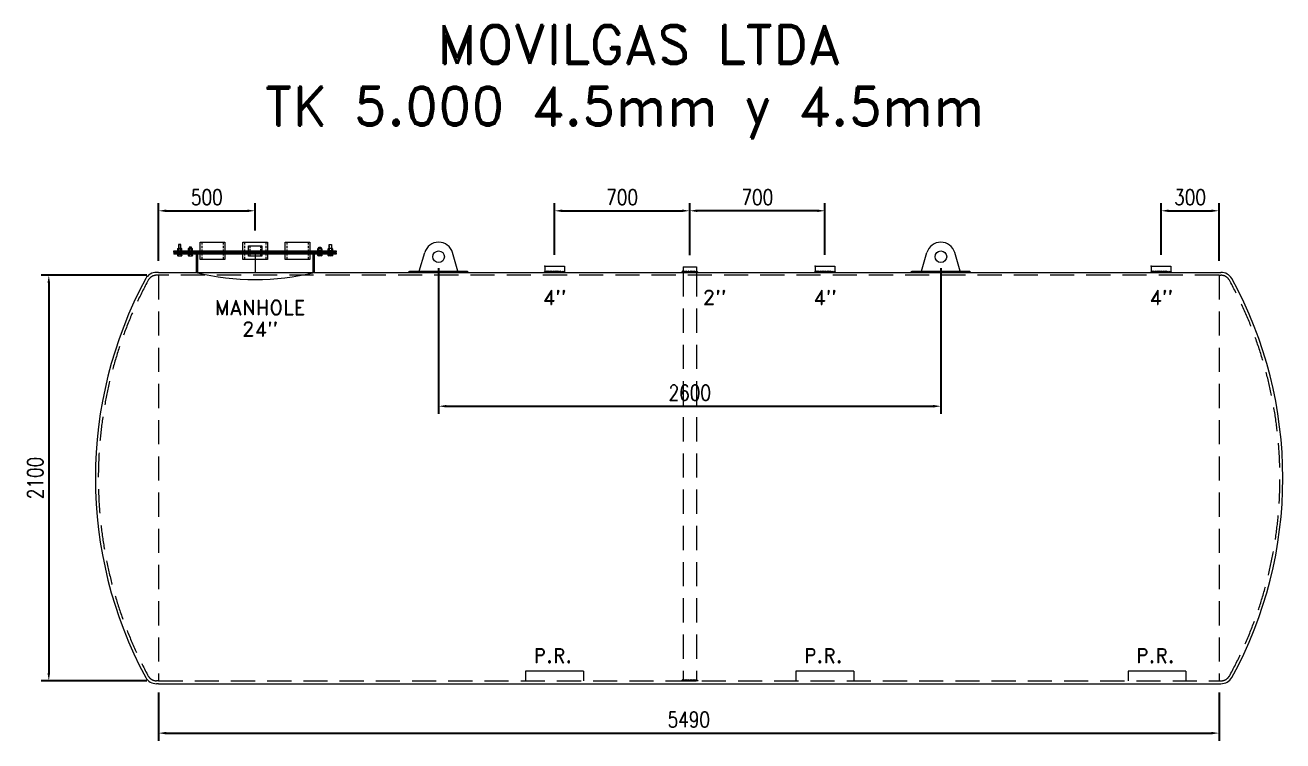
# Model space of a CAD drawing. Extents: x 174420 to 213214, y -41877 to -13498.
# Drawn here: x 177714 to 184225, y -17203 to -13498 of the extents above; entities that cross this region are included whole.
import ezdxf
from ezdxf.enums import TextEntityAlignment as Align

# ---------------------------------------------------------------- set-up
doc = ezdxf.new("R2010")
doc.units = 0
doc.header["$LTSCALE"] = 500
doc.header["$MEASUREMENT"] = 0
doc.linetypes.add('HIDDEN', pattern=[0.375, 0.25, -0.125])
doc.layers.get('0').update_dxf_attribs({"linetype": 'CONTINUOUS', "lineweight": 9})
for name, color, linetype, lineweight in [('COTAS', 2, 'CONTINUOUS', 9), ('dibujo', 7, 'CONTINUOUS', 30), ('INVISIBLE', 1, 'HIDDEN', 9), ('TEXTO', 6, 'CONTINUOUS', 9)]:
    doc.layers.add(name, color=color, linetype=linetype, lineweight=lineweight)
doc.styles.add('ROMAND', font='romand')
doc.styles.get("Standard").update_dxf_attribs({"font": 'SIMPLEX.shx', "width": 0.8, "height": 80})
doc.dimstyles.get("Standard").update_dxf_attribs({"dimtxt": 0.18, "dimasz": 0.18, "dimexe": 0.18, "dimexo": 0.0625, "dimgap": 0.09, "dimtad": 0, "dimtih": 1, "dimtoh": 1, "dimdec": 4, "dimzin": 0, "dimdsep": 46, "dimtxsty": 'Standard', "dimcen": 0.09, "dimadec": 0, "dimazin": 0, "dimtfac": 1, "dimtdec": 4, "dimtofl": 0, "dimtmove": 0, "dimatfit": 3, "dimfxl": 1, "dimtolj": 1, "dimtzin": 0, "dimarcsym": 0})

# ---------------------------------------------------------------- blocks, each defined once
blk = doc.blocks.new('*D139')
at = {"layer": 'COTAS', "color": 0, "lineweight": -2, "transparency": 16777216}
for p, q in [((178404.3, -14717.6), (178404.3, -14418.8)), ((178904.3, -14561.6), (178904.3, -14418.8)), ((178444.3, -14458.8), (178864.3, -14458.8))]:
    blk.add_line(p, q, dxfattribs=at)
at = {"layer": 'COTAS', "color": 0, "transparency": 16777216}
for points in [[(178444.3, -14452.1), (178444.3, -14465.5), (178404.3, -14458.8)], [(178864.3, -14452.1), (178864.3, -14465.5), (178904.3, -14458.8)]]:
    blk.add_solid(points, dxfattribs=at)
at = {"layer": 'COTAS', "color": 0, "lineweight": 9, "transparency": 16777216, "insert": (178654.3, -14388.8), "char_height": 80, "attachment_point": 5}
blk.add_mtext('\\A1;500', dxfattribs=at)
blk = doc.blocks.new('*D141')
at = {"layer": 'COTAS', "color": 0, "lineweight": -2, "transparency": 16777216}
for p, q in [((180454.3, -14686.2), (180454.3, -14418.8)), ((181154.3, -14689.1), (181154.3, -14418.8)), ((180494.3, -14458.8), (181114.3, -14458.8))]:
    blk.add_line(p, q, dxfattribs=at)
at = {"layer": 'COTAS', "color": 0, "transparency": 16777216}
for points in [[(180494.3, -14452.1), (180494.3, -14465.5), (180454.3, -14458.8)], [(181114.3, -14452.1), (181114.3, -14465.5), (181154.3, -14458.8)]]:
    blk.add_solid(points, dxfattribs=at)
at = {"layer": 'COTAS', "color": 0, "lineweight": 9, "transparency": 16777216, "insert": (180804.3, -14388.8), "char_height": 80, "attachment_point": 5}
blk.add_mtext('\\A1;700', dxfattribs=at)
blk = doc.blocks.new('*D143')
at = {"layer": 'COTAS', "color": 0, "lineweight": -2, "transparency": 16777216}
for p, q in [((181154.3, -14689.1), (181154.3, -14418.8)), ((181854.3, -14686.2), (181854.3, -14418.8)), ((181814.3, -14458.8), (181194.3, -14458.8))]:
    blk.add_line(p, q, dxfattribs=at)
at = {"layer": 'COTAS', "color": 0, "transparency": 16777216}
for points in [[(181194.3, -14452.1), (181194.3, -14465.5), (181154.3, -14458.8)], [(181814.3, -14452.1), (181814.3, -14465.5), (181854.3, -14458.8)]]:
    blk.add_solid(points, dxfattribs=at)
at = {"layer": 'COTAS', "color": 0, "lineweight": 9, "transparency": 16777216, "insert": (181504.3, -14388.8), "char_height": 80, "attachment_point": 5}
blk.add_mtext('\\A1;700', dxfattribs=at)
blk = doc.blocks.new('*D144')
at = {"layer": 'COTAS', "color": 0, "lineweight": -2, "transparency": 16777216}
for p, q in [((183594.3, -14686.2), (183594.3, -14418.8)), ((183894.3, -14717.6), (183894.3, -14418.8)), ((183634.3, -14458.8), (183854.3, -14458.8))]:
    blk.add_line(p, q, dxfattribs=at)
at = {"layer": 'COTAS', "color": 0, "transparency": 16777216}
for points in [[(183634.3, -14452.1), (183634.3, -14465.5), (183594.3, -14458.8)], [(183854.3, -14452.1), (183854.3, -14465.5), (183894.3, -14458.8)]]:
    blk.add_solid(points, dxfattribs=at)
at = {"layer": 'COTAS', "color": 0, "lineweight": 9, "transparency": 16777216, "insert": (183744.3, -14388.8), "char_height": 80, "attachment_point": 5}
blk.add_mtext('\\A1;300', dxfattribs=at)
blk = doc.blocks.new('*D145')
at = {"layer": 'COTAS', "color": 0, "lineweight": -2, "transparency": 16777216}
for p, q in [((178404.3, -16952.3), (178404.3, -17203)), ((183894.3, -16952.3), (183894.3, -17203)), ((178444.3, -17163), (183854.3, -17163))]:
    blk.add_line(p, q, dxfattribs=at)
at = {"layer": 'COTAS', "color": 0, "transparency": 16777216}
for points in [[(178444.3, -17156.3), (178444.3, -17169.7), (178404.3, -17163)], [(183854.3, -17156.3), (183854.3, -17169.7), (183894.3, -17163)]]:
    blk.add_solid(points, dxfattribs=at)
at = {"layer": 'COTAS', "color": 0, "transparency": 16777216, "insert": (181149.3, -17093), "char_height": 80, "attachment_point": 5}
blk.add_mtext('\\A1;5490', dxfattribs=at)
blk = doc.blocks.new('*D146')
at = {"layer": 'COTAS', "color": 0, "lineweight": -2, "transparency": 16777216}
for p, q in [((178344.3, -14792.6), (177796.3, -14792.6)), ((177836.3, -14832.6), (177836.3, -16852.3)), ((178344.3, -16892.3), (177796.3, -16892.3))]:
    blk.add_line(p, q, dxfattribs=at)
at = {"layer": 'COTAS', "color": 0, "transparency": 16777216}
for points in [[(177829.7, -14832.6), (177843, -14832.6), (177836.3, -14792.6)], [(177829.7, -16852.3), (177843, -16852.3), (177836.3, -16892.3)]]:
    blk.add_solid(points, dxfattribs=at)
at = {"layer": 'COTAS', "color": 0, "transparency": 16777216, "insert": (177766.3, -15842.4), "char_height": 80, "attachment_point": 5, "rotation": 90}
blk.add_mtext('\\A1;2100', dxfattribs=at)
blk = doc.blocks.new('*D147')
at = {"layer": 'COTAS', "color": 0, "lineweight": -2, "transparency": 16777216}
for p, q in [((179854.3, -14756.6), (179854.3, -15510.6)), ((182454.3, -14756.6), (182454.3, -15510.6)), ((179894.3, -15470.6), (182414.3, -15470.6))]:
    blk.add_line(p, q, dxfattribs=at)
at = {"layer": 'COTAS', "color": 0, "transparency": 16777216}
for points in [[(179894.3, -15463.9), (179894.3, -15477.3), (179854.3, -15470.6)], [(182414.3, -15463.9), (182414.3, -15477.3), (182454.3, -15470.6)]]:
    blk.add_solid(points, dxfattribs=at)
at = {"layer": 'COTAS', "color": 0, "transparency": 16777216, "insert": (181154.3, -15400.6), "char_height": 80, "attachment_point": 5}
blk.add_mtext('\\A1;2600', dxfattribs=at)

msp = doc.modelspace()

# ---------------------------------------------------------------- linework, layer by layer
at = {"lineweight": 9}
for p, q in [((178404.3, -14777.6), (178394.3, -14777.6)), ((178404.3, -14777.6), (183894.3, -14777.6)), ((180403.5, -14746.2), (180505.1, -14746.2)), ((180403.5, -14746.2), (180403.5, -14777.6)), ((180505.1, -14777.6), (180403.5, -14777.6)), ((180505.1, -14746.2), (180505.1, -14777.6)), ((181119.4, -14749.1), (181119.4, -14777.6)), ((181119.4, -14749.1), (181189.2, -14749.1)), ((181119.4, -14777.6), (181189.2, -14777.6)), ((181189.2, -14749.1), (181189.2, -14777.6)), ((181803.5, -14746.2), (181905.1, -14746.2)), ((181803.5, -14746.2), (181803.5, -14777.6)), ((181905.1, -14777.6), (181803.5, -14777.6)), ((181905.1, -14746.2), (181905.1, -14777.6)), ((183543.5, -14746.2), (183645.1, -14746.2)), ((183543.5, -14746.2), (183543.5, -14777.6)), ((183645.1, -14777.6), (183543.5, -14777.6)), ((183645.1, -14746.2), (183645.1, -14777.6)), ((183894.3, -14777.6), (183904.3, -14777.6)), ((178404.3, -16907.3), (178394.3, -16907.3)), ((178404.3, -16907.3), (183894.3, -16907.3)), ((181119.4, -16892.3), (181189.2, -16892.3)), ((183894.3, -16907.3), (183904.3, -16907.3))]:
    msp.add_line(p, q, dxfattribs=at)
for centre, radius, start, end in [((178394.3, -14842.6), 65, 90, 150), ((178904.6, -13533.2), 1281.3, 256.21649, 283.78351), ((183904.3, -14842.6), 65, 30, 90), ((180255.2, -15842.9), 2177.7, 151.68715, 208.31285), ((182072.2, -15842.9), 2152.4, 331.32457, 28.67543), ((178394.3, -16842.3), 65, 210, 270), ((183904.3, -16842.3), 65, 270, 330)]:
    msp.add_arc(centre, radius, start, end, dxfattribs=at)
at = {"color": 0, "linetype": 'ByBlock', "lineweight": 9}
for p in [(180403.5, -14746.2), (181803.5, -14746.2), (183543.5, -14746.2)]:
    msp.add_point(p, dxfattribs=at)
at = {"layer": 'COTAS', "lineweight": 9}
for p, q in [((178904.3, -14677.6), (178904.3, -14777.6)), ((180408, -14770.2), (180400.3, -14777.6)), ((180413.8, -14770.2), (180406.1, -14777.6)), ((180419.1, -14770.2), (180411.4, -14777.6)), ((180425.1, -14770.2), (180417.4, -14777.6)), ((180431.4, -14770.2), (180423.6, -14777.6)), ((180436.7, -14770.2), (180428.9, -14777.6)), ((180442.9, -14770.2), (180435.1, -14777.6)), ((180448.5, -14770.2), (180440.8, -14777.6)), ((180454.8, -14770.2), (180447, -14777.6)), ((180460.3, -14770.2), (180452.6, -14777.6)), ((180466.6, -14770.2), (180458.8, -14777.6)), ((180472.2, -14770.2), (180464.5, -14777.6)), ((180478.4, -14770.2), (180470.7, -14777.6)), ((180484.4, -14770.2), (180476.7, -14777.6)), ((180489.2, -14771.5), (180482.9, -14777.6)), ((180495.7, -14771.5), (180489.3, -14777.6)), ((180501.1, -14771.5), (180494.8, -14777.6)), ((180501.1, -14771.5), (180494.8, -14777.6)), ((180506.3, -14771.5), (180500, -14777.6)), ((180506.3, -14771.5), (180500, -14777.6)), ((181119.1, -14770.2), (181111.4, -14777.6)), ((181119.4, -14771.5), (181125.7, -14777.6)), ((181124.2, -14770.2), (181132, -14777.6)), ((181130.2, -14770.2), (181138, -14777.6)), ((181136.4, -14770.2), (181144.2, -14777.6)), ((181142.1, -14770.2), (181149.8, -14777.6)), ((181148.3, -14770.2), (181156.1, -14777.6)), ((181153.9, -14770.2), (181161.6, -14777.6)), ((181160.1, -14770.2), (181167.9, -14777.6)), ((181165.8, -14770.2), (181173.5, -14777.6)), ((181172, -14770.2), (181179.7, -14777.6)), ((181177.3, -14770.2), (181185, -14777.6)), ((181183.5, -14770.2), (181191.3, -14777.6)), ((181189.5, -14770.2), (181197.3, -14777.6)), ((181808, -14770.2), (181800.3, -14777.6)), ((181813.8, -14770.2), (181806.1, -14777.6)), ((181819.1, -14770.2), (181811.4, -14777.6)), ((181825.1, -14770.2), (181817.4, -14777.6)), ((181831.4, -14770.2), (181823.6, -14777.6)), ((181836.7, -14770.2), (181828.9, -14777.6)), ((181842.9, -14770.2), (181835.1, -14777.6)), ((181848.5, -14770.2), (181840.8, -14777.6)), ((181854.8, -14770.2), (181847, -14777.6)), ((181860.3, -14770.2), (181852.6, -14777.6)), ((181866.6, -14770.2), (181858.8, -14777.6)), ((181872.2, -14770.2), (181864.5, -14777.6)), ((181878.4, -14770.2), (181870.7, -14777.6)), ((181884.4, -14770.2), (181876.7, -14777.6)), ((181889.2, -14771.5), (181882.9, -14777.6)), ((181895.7, -14771.5), (181889.3, -14777.6)), ((181901.1, -14771.5), (181894.8, -14777.6)), ((181901.1, -14771.5), (181894.8, -14777.6)), ((181906.3, -14771.5), (181900, -14777.6)), ((181906.3, -14771.5), (181900, -14777.6)), ((183548, -14770.2), (183540.3, -14777.6)), ((183553.8, -14770.2), (183546.1, -14777.6)), ((183559.1, -14770.2), (183551.4, -14777.6)), ((183565.1, -14770.2), (183557.4, -14777.6)), ((183571.4, -14770.2), (183563.6, -14777.6)), ((183576.7, -14770.2), (183568.9, -14777.6)), ((183582.9, -14770.2), (183575.1, -14777.6)), ((183588.5, -14770.2), (183580.8, -14777.6)), ((183594.8, -14770.2), (183587, -14777.6)), ((183600.3, -14770.2), (183592.6, -14777.6)), ((183606.6, -14770.2), (183598.8, -14777.6)), ((183612.2, -14770.2), (183604.5, -14777.6)), ((183618.4, -14770.2), (183610.7, -14777.6)), ((183624.4, -14770.2), (183616.7, -14777.6)), ((183629.2, -14771.5), (183622.9, -14777.6)), ((183635.7, -14771.5), (183629.3, -14777.6)), ((183641.1, -14771.5), (183634.8, -14777.6)), ((183641.1, -14771.5), (183634.8, -14777.6)), ((183646.3, -14771.5), (183640, -14777.6)), ((183646.3, -14771.5), (183640, -14777.6)), ((180304.3, -16842.3), (180304.3, -16892.3)), ((180604.3, -16842.3), (180304.3, -16842.3)), ((180604.3, -16842.3), (180604.3, -16892.3)), ((181704.3, -16842.3), (181704.3, -16892.3)), ((182004.3, -16842.3), (181704.3, -16842.3)), ((182004.3, -16842.3), (182004.3, -16892.3)), ((183723.2, -16842.3), (183423.2, -16842.3)), ((183423.2, -16842.3), (183423.2, -16892.3)), ((183723.2, -16842.3), (183723.2, -16892.3)), ((181119.1, -16884.8), (181111.4, -16892.3)), ((181119.4, -16886.2), (181125.7, -16892.3)), ((181124.2, -16884.8), (181132, -16892.3)), ((181130.2, -16884.8), (181138, -16892.3)), ((181136.4, -16884.8), (181144.2, -16892.3)), ((181142.1, -16884.8), (181149.8, -16892.3)), ((181148.3, -16884.8), (181156.1, -16892.3)), ((181153.9, -16884.8), (181161.6, -16892.3)), ((181160.1, -16884.8), (181167.9, -16892.3)), ((181165.8, -16884.8), (181173.5, -16892.3)), ((181172, -16884.8), (181179.7, -16892.3)), ((181177.3, -16884.8), (181185, -16892.3)), ((181183.5, -16884.8), (181191.3, -16892.3)), ((181189.5, -16884.8), (181197.3, -16892.3))]:
    msp.add_line(p, q, dxfattribs=at)
for points in [[(180403.5, -14769.8), (180403.5, -14777.6), (180395.1, -14777.6)], [(180505.1, -14769.8), (180505.1, -14777.6), (180513.5, -14777.6)], [(181119.4, -14769.8), (181119.4, -14777.6), (181111, -14777.6)], [(181189.2, -14769.8), (181189.2, -14777.6), (181197.6, -14777.6)], [(181803.5, -14769.8), (181803.5, -14777.6), (181795.1, -14777.6)], [(181905.1, -14769.8), (181905.1, -14777.6), (181913.5, -14777.6)], [(183543.5, -14769.8), (183543.5, -14777.6), (183535.1, -14777.6)], [(183645.1, -14769.8), (183645.1, -14777.6), (183653.5, -14777.6)], [(181119.4, -16884.5), (181119.4, -16892.3), (181111, -16892.3)], [(181189.2, -16884.5), (181189.2, -16892.3), (181197.6, -16892.3)]]:
    msp.add_solid(points, dxfattribs=at)
at = {"layer": 'dibujo', "lineweight": 9}
for p, q in [((178520.3, -14633.6), (178508.3, -14633.6)), ((178508.3, -14633.6), (178508.3, -14683.6)), ((178520.3, -14683.6), (178520.3, -14633.6)), ((178575.3, -14647.6), (178563.3, -14647.6)), ((178563.3, -14647.6), (178563.3, -14683.6)), ((178575.3, -14683.6), (178575.3, -14647.6)), ((178620.3, -14621.6), (178748.3, -14621.6)), ((178620.3, -14711.6), (178620.3, -14621.6)), ((178748.3, -14621.6), (178748.3, -14711.6)), ((178840.3, -14621.6), (178968.3, -14621.6)), ((178840.3, -14711.6), (178840.3, -14621.6)), ((178869.3, -14639.6), (178939.3, -14639.6)), ((178869.3, -14693.6), (178869.3, -14639.6)), ((178939.3, -14639.6), (178939.3, -14693.6)), ((178968.3, -14621.6), (178968.3, -14711.6)), ((179060.3, -14621.6), (179188.3, -14621.6)), ((179060.3, -14711.6), (179060.3, -14621.6)), ((179188.3, -14621.6), (179188.3, -14711.6)), ((179233.3, -14647.6), (179245.3, -14647.6)), ((179233.3, -14683.6), (179233.3, -14647.6)), ((179245.3, -14647.6), (179245.3, -14683.6)), ((179288.3, -14633.6), (179300.3, -14633.6)), ((179288.3, -14683.6), (179288.3, -14633.6)), ((179300.3, -14633.6), (179300.3, -14683.6)), ((178484.3, -14666.6), (179324.3, -14666.6)), ((178484.3, -14674.6), (178484.3, -14666.6)), ((178484.3, -14666.6), (178484.3, -14674.6)), ((179324.3, -14674.6), (178484.3, -14674.6)), ((178484.3, -14677.6), (178484.3, -14683.6)), ((178484.3, -14677.6), (178599.3, -14677.6)), ((178484.3, -14677.6), (178484.3, -14683.6)), ((179324.3, -14683.6), (178484.3, -14683.6)), ((178503.3, -14655.6), (178504.3, -14654.6)), ((178503.3, -14655.6), (178503.3, -14665.6)), ((178503.3, -14665.6), (178504.3, -14666.6)), ((178525.3, -14683.6), (178503.3, -14683.6)), ((178503.3, -14683.6), (178503.3, -14690.6)), ((178503.3, -14690.6), (178504.3, -14691.6)), ((178504.3, -14654.6), (178524.3, -14654.6)), ((178504.3, -14666.6), (178524.3, -14666.6)), ((178504.3, -14691.6), (178524.3, -14691.6)), ((178508.3, -14655.6), (178508.3, -14666.6)), ((178508.3, -14683.6), (178520.3, -14683.6)), ((178508.3, -14683.6), (178508.3, -14691.6)), ((178520.3, -14655.6), (178520.3, -14666.6)), ((178520.3, -14683.6), (178520.3, -14691.6)), ((178525.3, -14655.6), (178524.3, -14654.6)), ((178525.3, -14665.6), (178524.3, -14666.6)), ((178525.3, -14690.6), (178524.3, -14691.6)), ((178525.3, -14665.6), (178525.3, -14655.6)), ((178525.3, -14690.6), (178525.3, -14683.6)), ((178544.3, -14666.6), (178544.3, -14674.6)), ((178544.3, -14674.6), (178544.3, -14666.6)), ((178544.3, -14674.6), (178544.3, -14677.6)), ((178558.3, -14655.6), (178559.3, -14654.6)), ((178558.3, -14655.6), (178558.3, -14665.6)), ((178558.3, -14665.6), (178559.3, -14666.6)), ((178580.3, -14683.6), (178558.3, -14683.6)), ((178558.3, -14683.6), (178558.3, -14690.6)), ((178558.3, -14690.6), (178559.3, -14691.6)), ((178559.3, -14654.6), (178579.3, -14654.6)), ((178559.3, -14666.6), (178579.3, -14666.6)), ((178559.3, -14691.6), (178579.3, -14691.6)), ((178563.3, -14655.6), (178563.3, -14666.6)), ((178563.3, -14683.6), (178575.3, -14683.6)), ((178563.3, -14683.6), (178563.3, -14691.6)), ((178575.3, -14655.6), (178575.3, -14666.6)), ((178575.3, -14683.6), (178575.3, -14691.6)), ((178580.3, -14655.6), (178579.3, -14654.6)), ((178580.3, -14665.6), (178579.3, -14666.6)), ((178580.3, -14690.6), (178579.3, -14691.6)), ((178580.3, -14665.6), (178580.3, -14655.6)), ((178580.3, -14690.6), (178580.3, -14683.6)), ((178599.3, -14677.6), (178599.3, -14777.6)), ((178599.3, -14677.6), (178605.3, -14683.6)), ((178599.3, -14677.6), (179324.3, -14677.6)), ((178605.3, -14683.6), (178605.3, -14777.6)), ((178748.3, -14711.6), (178620.3, -14711.6)), ((178968.3, -14711.6), (178840.3, -14711.6)), ((178939.3, -14693.6), (178869.3, -14693.6)), ((179188.3, -14711.6), (179060.3, -14711.6)), ((179209.3, -14677.6), (179203.3, -14683.6)), ((179203.3, -14683.6), (179203.3, -14777.6)), ((179209.3, -14677.6), (179209.3, -14674.6)), ((179209.3, -14674.6), (179264.3, -14674.6)), ((179209.3, -14683.6), (179209.3, -14677.6)), ((179209.3, -14677.6), (179264.3, -14677.6)), ((179209.3, -14683.6), (179209.3, -14777.6)), ((179228.3, -14655.6), (179229.3, -14654.6)), ((179228.3, -14665.6), (179228.3, -14655.6)), ((179228.3, -14665.6), (179229.3, -14666.6)), ((179228.3, -14683.6), (179250.3, -14683.6)), ((179228.3, -14690.6), (179228.3, -14683.6)), ((179228.3, -14690.6), (179229.3, -14691.6)), ((179249.3, -14654.6), (179229.3, -14654.6)), ((179249.3, -14666.6), (179229.3, -14666.6)), ((179249.3, -14691.6), (179229.3, -14691.6)), ((179233.3, -14655.6), (179233.3, -14666.6)), ((179245.3, -14683.6), (179233.3, -14683.6)), ((179233.3, -14683.6), (179233.3, -14691.6)), ((179245.3, -14655.6), (179245.3, -14666.6)), ((179245.3, -14683.6), (179245.3, -14691.6)), ((179250.3, -14655.6), (179249.3, -14654.6)), ((179250.3, -14665.6), (179249.3, -14666.6)), ((179250.3, -14690.6), (179249.3, -14691.6)), ((179250.3, -14655.6), (179250.3, -14665.6)), ((179250.3, -14683.6), (179250.3, -14690.6)), ((179264.3, -14674.6), (179264.3, -14666.6)), ((179264.3, -14674.6), (179264.3, -14677.6)), ((179283.3, -14655.6), (179284.3, -14654.6)), ((179283.3, -14665.6), (179283.3, -14655.6)), ((179283.3, -14665.6), (179284.3, -14666.6)), ((179283.3, -14683.6), (179305.3, -14683.6)), ((179283.3, -14690.6), (179283.3, -14683.6)), ((179283.3, -14690.6), (179284.3, -14691.6)), ((179304.3, -14654.6), (179284.3, -14654.6)), ((179304.3, -14666.6), (179284.3, -14666.6)), ((179304.3, -14691.6), (179284.3, -14691.6)), ((179288.3, -14655.6), (179288.3, -14666.6)), ((179300.3, -14683.6), (179288.3, -14683.6)), ((179288.3, -14683.6), (179288.3, -14691.6)), ((179300.3, -14655.6), (179300.3, -14666.6)), ((179300.3, -14683.6), (179300.3, -14691.6)), ((179305.3, -14655.6), (179304.3, -14654.6)), ((179305.3, -14665.6), (179304.3, -14666.6)), ((179305.3, -14690.6), (179304.3, -14691.6)), ((179305.3, -14655.6), (179305.3, -14665.6)), ((179305.3, -14683.6), (179305.3, -14690.6)), ((179324.3, -14666.6), (179324.3, -14674.6)), ((179324.3, -14677.6), (179324.3, -14683.6)), ((179754.3, -14771.6), (179782.3, -14675.6)), ((179954.3, -14771.6), (179926.3, -14675.6)), ((182354.3, -14771.6), (182382.3, -14675.6)), ((182554.3, -14771.6), (182526.3, -14675.6)), ((179704.3, -14771.6), (180004.3, -14771.6)), ((180004.3, -14777.6), (179704.3, -14777.6)), ((179754.3, -14771.6), (179954.3, -14771.6)), ((180004.3, -14771.6), (180004.3, -14777.6)), ((182304.3, -14771.6), (182604.3, -14771.6)), ((182604.3, -14777.6), (182304.3, -14777.6)), ((182354.3, -14771.6), (182554.3, -14771.6)), ((182604.3, -14771.6), (182604.3, -14777.6))]:
    msp.add_line(p, q, dxfattribs=at)
at = {"layer": 'dibujo'}
for p, q in [((179704.3, -14771.6), (179704.3, -14777.6)), ((182304.3, -14771.6), (182304.3, -14777.6))]:
    msp.add_line(p, q, dxfattribs=at)
at = {"layer": 'dibujo', "lineweight": 9}
for centre in [(179854.3, -14696.6), (182454.3, -14696.6)]:
    msp.add_circle(centre, 30, dxfattribs=at)
for centre, radius, start, end in [((179854.3, -14696.6), 75, 16.2602, 163.7398), ((182454.3, -14696.6), 75, 16.2602, 163.7398), ((178505.8, -14658.2), 3.63, 46.39718, 133.60282), ((178505.8, -14663), 3.63, 226.39718, 313.60282), ((178505.8, -14688), 3.63, 226.39718, 313.60282), ((178514.3, -14673.1), 18.5, 71.07536, 108.92464), ((178514.3, -14648.1), 18.5, 251.07536, 288.92464), ((178514.3, -14673.1), 18.5, 251.07536, 288.92464), ((178522.8, -14658.2), 3.63, 46.39718, 133.60282), ((178522.8, -14663), 3.63, 226.39718, 313.60282), ((178522.8, -14688), 3.63, 226.39718, 313.60282), ((178560.8, -14658.2), 3.63, 46.39718, 133.60282), ((178560.8, -14663), 3.63, 226.39718, 313.60282), ((178560.8, -14688), 3.63, 226.39718, 313.60282), ((178569.3, -14673.1), 18.5, 71.07536, 108.92464), ((178569.3, -14648.1), 18.5, 251.07536, 288.92464), ((178569.3, -14673.1), 18.5, 251.07536, 288.92464), ((178577.8, -14658.2), 3.63, 46.39718, 133.60282), ((178577.8, -14663), 3.63, 226.39718, 313.60282), ((178577.8, -14688), 3.63, 226.39718, 313.60282), ((179230.8, -14658.2), 3.63, 46.39718, 133.60282), ((179230.8, -14663), 3.63, 226.39718, 313.60282), ((179230.8, -14688), 3.63, 226.39718, 313.60282), ((179239.3, -14673.1), 18.5, 71.07536, 108.92464), ((179239.3, -14648.1), 18.5, 251.07536, 288.92464), ((179239.3, -14673.1), 18.5, 251.07536, 288.92464), ((179247.8, -14658.2), 3.63, 46.39718, 133.60282), ((179247.8, -14663), 3.63, 226.39718, 313.60282), ((179247.8, -14688), 3.63, 226.39718, 313.60282), ((179285.8, -14658.2), 3.63, 46.39718, 133.60282), ((179285.8, -14663), 3.63, 226.39718, 313.60282), ((179285.8, -14688), 3.63, 226.39718, 313.60282), ((179294.3, -14673.1), 18.5, 71.07536, 108.92464), ((179294.3, -14648.1), 18.5, 251.07536, 288.92464), ((179294.3, -14673.1), 18.5, 251.07536, 288.92464), ((179302.8, -14658.2), 3.63, 46.39718, 133.60282), ((179302.8, -14663), 3.63, 226.39718, 313.60282), ((179302.8, -14688), 3.63, 226.39718, 313.60282)]:
    msp.add_arc(centre, radius, start, end, dxfattribs=at)
at = {"layer": 'INVISIBLE', "lineweight": 9, "ltscale": 0.05}
for p, q in [((178509.3, -14633.6), (178509.3, -14683.6)), ((178519.3, -14683.6), (178519.3, -14633.6)), ((178564.3, -14647.6), (178564.3, -14683.6)), ((178574.3, -14683.6), (178574.3, -14647.6)), ((179234.3, -14683.6), (179234.3, -14647.6)), ((179244.3, -14647.6), (179244.3, -14683.6)), ((179289.3, -14683.6), (179289.3, -14633.6)), ((179299.3, -14633.6), (179299.3, -14683.6))]:
    msp.add_line(p, q, dxfattribs=at)
at = {"layer": 'INVISIBLE', "lineweight": 9, "ltscale": 0.1}
for p, q in [((178629.3, -14621.6), (178629.3, -14711.6)), ((178739.3, -14621.6), (178739.3, -14711.6)), ((178849.3, -14621.6), (178849.3, -14711.6)), ((178876.3, -14639.6), (178876.3, -14693.6)), ((178932.3, -14639.6), (178932.3, -14693.6)), ((178959.3, -14621.6), (178959.3, -14711.6)), ((179069.3, -14621.6), (179069.3, -14711.6)), ((179179.3, -14621.6), (179179.3, -14711.6))]:
    msp.add_line(p, q, dxfattribs=at)
at = {"layer": 'INVISIBLE', "lineweight": 9}
for p, q in [((181119.4, -14777.6), (181119.4, -16892.3)), ((181189.2, -14777.6), (181189.2, -16892.3)), ((178404.3, -14792.6), (178394.3, -14792.6)), ((178404.3, -14792.6), (178404.3, -16892.3)), ((183894.3, -14792.6), (178404.3, -14792.6)), ((183894.3, -14792.6), (183904.3, -14792.6)), ((183894.3, -14792.6), (183894.3, -16892.3)), ((178404.3, -16892.3), (178394.3, -16892.3)), ((178404.3, -16892.3), (183894.3, -16892.3)), ((183894.3, -16892.3), (183904.3, -16892.3))]:
    msp.add_line(p, q, dxfattribs=at)
for centre, radius, start, end in [((180254.7, -15842.9), 2162.2, 151.69258, 208.30742), ((178394.3, -14842.6), 50, 90, 150), ((183904.3, -14842.6), 50, 30, 90), ((182072.9, -15842.9), 2136.8, 331.32418, 28.67582), ((178394.3, -16842.3), 50, 210, 270), ((183904.3, -16842.3), 50, 270, 330)]:
    msp.add_arc(centre, radius, start, end, dxfattribs=at)

# ---------------------------------------------------------------- texts
at = {"layer": 'COTAS', "lineweight": 9, "style": 'ROMAND'}
for s, p in [('MOVILGAS LTDA', (179846.7, -13697.8)), ('TK 5.000 4.5mm y 4.5mm', (178952.4, -14016.5))]:
    msp.add_text(s, height=200, dxfattribs=at).set_placement(p)
at = {"layer": 'TEXTO', "lineweight": 9, "style": 'ROMAND'}
for s, p in [('4"', (180454.3, -14944.3)), ('2"', (181282.6, -14944.3)), ('4"', (181854.3, -14944.3)), ('4"', (183594.3, -14944.3)), ('MANHOLE', (178929.9, -14997.1)), ('24"', (178929.9, -15108.2))]:
    msp.add_text(s, height=75, dxfattribs=at).set_placement(p, align=Align.CENTER)
for p in [(180346.2, -16799.3), (181746.2, -16799.3), (183465.1, -16799.3)]:
    msp.add_text('P.R.', height=75, dxfattribs=at).set_placement(p)

# ---------------------------------------------------------------- dimensions: what is measured, and where the dimension line sits
at = {"layer": 'COTAS', "lineweight": 9}
for base, p1, p2, picture, middle in [((178904.3, -14458.8), (178404.3, -14777.6), (178904.3, -14621.6), '*D139', (178654.3, -14388.8)), ((181154.3, -14458.8), (180454.3, -14746.2), (181154.3, -14749.1), '*D141', (180804.3, -14388.8)), ((181154.3, -14458.8), (181854.3, -14746.2), (181154.3, -14749.1), '*D143', (181504.3, -14388.8)), ((183894.3, -14458.8), (183594.3, -14746.2), (183894.3, -14777.6), '*D144', (183744.3, -14388.8))]:
    dim = msp.add_linear_dim(base=base, p1=p1, p2=p2, dimstyle='Standard', override={"dimscale": 10, "dimtxt": 80, "dimasz": 4, "dimexe": 4, "dimexo": 6, "dimgap": 3, "dimtad": 1, "dimtih": 0, "dimtoh": 0, "dimdec": 0, "dimcen": 1, "dimdle": 1, "dimtdec": 0}, dxfattribs=at)
    dim.commit()
    dim.dimension.update_dxf_attribs({"geometry": picture, "text_midpoint": middle})
at = {"layer": 'COTAS'}
for base, p1, p2, picture, middle in [((182454.3, -15470.6), (179854.3, -14696.6), (182454.3, -14696.6), '*D147', (181154.3, -15470.6)), ((183894.3, -17163), (178404.3, -16892.3), (183894.3, -16892.3), '*D145', (181149.3, -17163))]:
    dim = msp.add_linear_dim(base=base, p1=p1, p2=p2, dimstyle='Standard', override={"dimscale": 10, "dimtxt": 80, "dimasz": 4, "dimexe": 4, "dimexo": 6, "dimgap": 3, "dimtad": 1, "dimtih": 0, "dimtoh": 0, "dimdec": 0, "dimcen": 1, "dimdle": 1, "dimtdec": 0}, dxfattribs=at)
    dim.commit()
    dim.dimension.update_dxf_attribs({"geometry": picture, "text_midpoint": middle, "dimtype": 160})
dim = msp.add_linear_dim(base=(177836.3, -16892.3), p1=(178404.3, -14792.6), p2=(178404.3, -16892.3), angle=90, dimstyle='Standard', override={"dimscale": 10, "dimtxt": 80, "dimasz": 4, "dimexe": 4, "dimexo": 6, "dimgap": 3, "dimtad": 1, "dimtih": 0, "dimtoh": 0, "dimdec": 0, "dimcen": 1, "dimdle": 1, "dimtdec": 0}, dxfattribs=at)
dim.commit()
dim.dimension.update_dxf_attribs({"geometry": '*D146', "text_midpoint": (177766.3, -15842.4)})

doc.saveas('drawing.dxf')
